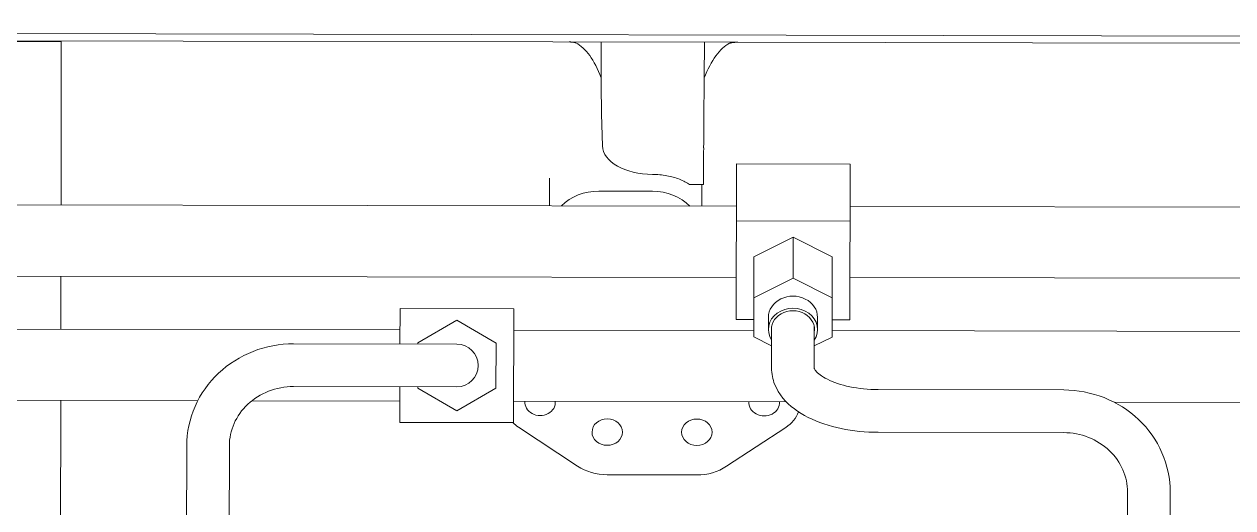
# Model space of a CAD drawing. Extents: x 766778 to 845620, y 133762 to 209800.
# Drawn here: x 785565.8 to 785835.6, y 191185.5 to 191293.3 of the extents above; entities that cross this region are included whole.
import ezdxf

# ---------------------------------------------------------------- set-up
doc = ezdxf.new("R2010")
doc.units = 0
doc.header["$MEASUREMENT"] = 0
doc.layers.get('0').update_dxf_attribs({"color": 1, "linetype": 'CONTINUOUS'})
doc.layers.add('LA-4748_SHOWN', color=2, linetype='CONTINUOUS', lineweight=53)

# ---------------------------------------------------------------- blocks, each defined once
blk = doc.blocks.new('ENGINE')
at = {"layer": 'LA-4748_SHOWN', "color": 252, "lineweight": 5}
for p, q in [((943551.65, 205991.11), (945316.13, 205981.2)), ((944511.05, 205984.07), (944677.03, 205983.19)), ((944511.05, 205983.98), (944526.05, 205983.9)), ((944511.05, 205983.93), (944526.05, 205983.85)), ((944525.86, 205947.43), (944526.05, 205983.9)), ((944639.45, 205983.39), (944639.36, 205983.39)), ((944639.53, 205983.38), (944639.45, 205983.39)), ((944639.62, 205983.38), (944639.53, 205983.38)), ((944639.7, 205983.38), (944639.62, 205983.38)), ((944639.78, 205983.37), (944639.7, 205983.38)), ((944639.86, 205983.36), (944639.78, 205983.37)), ((944639.94, 205983.36), (944639.86, 205983.36)), ((944640.02, 205983.35), (944639.94, 205983.36)), ((944640.09, 205983.34), (944640.02, 205983.35)), ((944640.17, 205983.33), (944640.09, 205983.34)), ((944640.24, 205983.33), (944640.17, 205983.33)), ((944640.3, 205983.32), (944640.24, 205983.33)), ((944640.37, 205983.31), (944640.3, 205983.32)), ((944640.43, 205983.3), (944640.37, 205983.31)), ((944640.49, 205983.28), (944640.43, 205983.3)), ((944640.55, 205983.27), (944640.49, 205983.28)), ((944640.6, 205983.26), (944640.55, 205983.27)), ((944640.65, 205983.25), (944640.6, 205983.26)), ((944640.7, 205983.23), (944640.65, 205983.25)), ((944640.75, 205983.22), (944640.7, 205983.23)), ((944640.79, 205983.2), (944640.75, 205983.22)), ((944640.83, 205983.19), (944640.79, 205983.2)), ((944640.87, 205983.17), (944640.83, 205983.19)), ((944640.91, 205983.16), (944640.87, 205983.17)), ((944646.53, 205983.35), (944646.49, 205975.37)), ((944669.57, 205983.23), (944669.53, 205975.25)), ((944675.22, 205982.99), (944675.18, 205982.97)), ((944675.27, 205983.01), (944675.22, 205982.99)), ((944675.32, 205983.02), (944675.27, 205983.01)), ((944675.37, 205983.04), (944675.32, 205983.02)), ((944675.43, 205983.06), (944675.37, 205983.04)), ((944675.48, 205983.07), (944675.43, 205983.06)), ((944675.55, 205983.08), (944675.48, 205983.07)), ((944675.61, 205983.1), (944675.55, 205983.08)), ((944675.68, 205983.11), (944675.61, 205983.1)), ((944675.75, 205983.12), (944675.68, 205983.11)), ((944675.83, 205983.13), (944675.75, 205983.12)), ((944675.91, 205983.14), (944675.83, 205983.13)), ((944675.99, 205983.15), (944675.91, 205983.14)), ((944676.08, 205983.16), (944675.99, 205983.15)), ((944676.17, 205983.16), (944676.08, 205983.16)), ((944676.26, 205983.17), (944676.17, 205983.16)), ((944676.36, 205983.18), (944676.26, 205983.17)), ((944676.45, 205983.18), (944676.36, 205983.18)), ((944676.55, 205983.19), (944676.45, 205983.18)), ((944676.64, 205983.19), (944676.55, 205983.19)), ((944676.74, 205983.19), (944676.64, 205983.19)), ((944676.84, 205983.19), (944676.74, 205983.19)), ((944676.93, 205983.19), (944676.84, 205983.19)), ((944677.03, 205983.19), (944676.93, 205983.19)), ((944677.03, 205983.19), (944742.82, 205982.85)), ((944742.82, 205982.85), (945050.34, 205981.23)), ((944646.72, 205960.19), (944646.54, 205967.22)), ((944669.33, 205959.68), (944669.33, 205959.33)), ((944669.32, 205957.89), (944669.31, 205957.53)), ((944669.31, 205957.53), (944669.31, 205957.18)), ((944669.31, 205957.18), (944669.31, 205956.83)), ((944669.33, 205959.33), (944669.32, 205958.97)), ((944669.32, 205958.97), (944669.32, 205958.61)), ((944669.32, 205958.61), (944669.32, 205958.25)), ((944669.32, 205958.25), (944669.32, 205957.89)), ((944669.3, 205955.1), (944669.29, 205954.76)), ((944669.29, 205954.76), (944669.29, 205954.42)), ((944669.29, 205954.42), (944669.29, 205954.08)), ((944669.31, 205956.47), (944669.3, 205956.12)), ((944669.3, 205956.12), (944669.3, 205955.78)), ((944669.3, 205955.78), (944669.3, 205955.43)), ((944669.3, 205955.43), (944669.3, 205955.1)), ((944669.31, 205956.83), (944669.31, 205956.47)), ((944676.43, 205921.35), (944676.61, 205956.04)), ((944676.61, 205956.04), (944702.01, 205955.91)), ((944701.82, 205921.21), (944702.01, 205955.91)), ((944634.85, 205946.85), (944634.89, 205953.03)), ((944658.29, 205953.77), (944657.9, 205953.77)), ((944658.68, 205953.75), (944658.29, 205953.77)), ((944659.09, 205953.73), (944658.68, 205953.75)), ((944659.49, 205953.7), (944659.09, 205953.73)), ((944659.9, 205953.65), (944659.49, 205953.7)), ((944660.3, 205953.6), (944659.9, 205953.65)), ((944660.7, 205953.54), (944660.3, 205953.6)), ((944661.09, 205953.48), (944660.7, 205953.54)), ((944661.46, 205953.41), (944661.09, 205953.48)), ((944661.82, 205953.33), (944661.46, 205953.41)), ((944662.17, 205953.24), (944661.82, 205953.33)), ((944662.52, 205953.15), (944662.17, 205953.24)), ((944662.87, 205953.05), (944662.52, 205953.15)), ((944663.21, 205952.94), (944662.87, 205953.05)), ((944663.55, 205952.82), (944663.21, 205952.94)), ((944663.89, 205952.69), (944663.55, 205952.82)), ((944664.21, 205952.56), (944663.89, 205952.69)), ((944664.53, 205952.42), (944664.21, 205952.56)), ((944664.84, 205952.28), (944664.53, 205952.42)), ((944665.13, 205952.13), (944664.84, 205952.28)), ((944665.41, 205951.98), (944665.13, 205952.13)), ((944665.68, 205951.82), (944665.41, 205951.98)), ((944665.93, 205951.66), (944665.68, 205951.82)), ((944666.17, 205951.5), (944665.93, 205951.66)), ((944669.29, 205954.08), (944669.29, 205953.75)), ((944669.29, 205953.75), (944669.29, 205953.41)), ((944669.29, 205953.41), (944669.29, 205953.08)), ((944669.29, 205953.08), (944669.29, 205952.75)), ((944669.29, 205952.75), (944669.29, 205952.42)), ((944669.29, 205952.42), (944669.29, 205952.1)), ((944669.29, 205952.1), (944669.29, 205951.79)), ((944669.29, 205951.79), (944669.29, 205951.48)), ((944645.87, 205950.08), (944657.88, 205950.02)), ((944666.17, 205951.5), (944669.29, 205951.48)), ((944668.86, 205946.68), (944668.89, 205951.49)), ((944676.56, 205946.63), (944431.96, 205947.92)), ((944946.55, 205945.21), (944701.96, 205946.5)), ((944676.54, 205943.34), (944701.94, 205943.21)), ((944689.22, 205939.66), (944680.47, 205935.34)), ((944689.22, 205939.66), (944689.17, 205930.51)), ((944697.93, 205935.25), (944689.22, 205939.66)), ((944680.37, 205917.46), (944680.47, 205935.34)), ((944697.83, 205917.37), (944697.93, 205935.25)), ((944676.47, 205930.76), (944431.88, 205932.04)), ((944525.71, 205919.72), (944525.78, 205931.55)), ((944689.17, 205930.51), (944680.42, 205926.19)), ((944697.88, 205926.1), (944689.17, 205930.51)), ((944946.47, 205929.33), (944701.87, 205930.62)), ((944601.44, 205924.08), (944601.4, 205916.14)), ((944601.44, 205924.08), (944626.84, 205923.94)), ((944626.84, 205923.94), (944626.7, 205898.54)), ((944601.41, 205919.32), (944427.85, 205920.23)), ((944614.12, 205921.39), (944605.37, 205916.4)), ((944622.83, 205916.3), (944614.12, 205921.39)), ((944680.38, 205918.9), (944626.81, 205919.18)), ((944676.43, 205921.35), (944680.4, 205921.33)), ((944683.63, 205919.11), (944683.64, 205921.81)), ((944684.36, 205919.79), (944684.31, 205910.5)), ((944693.88, 205919.74), (944693.83, 205910.45)), ((944694.6, 205919.05), (944694.61, 205921.75)), ((944697.86, 205921.23), (944701.82, 205921.21)), ((944680.37, 205917.46), (944684.33, 205915.45)), ((944693.85, 205915.4), (944697.83, 205917.37)), ((944871.41, 205917.9), (944697.84, 205918.81)), ((944567.55, 205914.17), (944566.51, 205913.68)), ((944568.61, 205914.61), (944567.55, 205914.17)), ((944569.7, 205915), (944568.61, 205914.61)), ((944570.8, 205915.34), (944569.7, 205915)), ((944571.92, 205915.62), (944570.8, 205915.34)), ((944573.05, 205915.86), (944571.92, 205915.62)), ((944574.19, 205916.04), (944573.05, 205915.86)), ((944575.34, 205916.17), (944574.19, 205916.04)), ((944576.49, 205916.24), (944575.34, 205916.17)), ((944577.65, 205916.26), (944576.49, 205916.24)), ((944577.65, 205916.26), (944614.1, 205916.07)), ((944605.37, 205916.4), (944605.37, 205916.12)), ((944622.78, 205906.22), (944622.83, 205916.3)), ((944562.62, 205911.25), (944561.73, 205910.53)), ((944563.54, 205911.93), (944562.62, 205911.25)), ((944564.5, 205912.56), (944563.54, 205911.93)), ((944565.49, 205913.14), (944564.5, 205912.56)), ((944566.51, 205913.68), (944565.49, 205913.14)), ((944560.06, 205908.97), (944559.28, 205908.13)), ((944560.87, 205909.77), (944560.06, 205908.97)), ((944561.73, 205910.53), (944560.87, 205909.77)), ((944684.31, 205910.5), (944684.32, 205910.03)), ((944684.32, 205910.03), (944684.35, 205909.56)), ((944684.35, 205909.56), (944684.41, 205909.1)), ((944684.41, 205909.1), (944684.48, 205908.64)), ((944684.48, 205908.64), (944684.58, 205908.19)), ((944693.83, 205910.45), (944693.83, 205910.43)), ((944693.83, 205910.43), (944693.83, 205910.39)), ((944693.83, 205910.39), (944693.85, 205910.34)), ((944693.85, 205910.34), (944693.89, 205910.26)), ((944693.89, 205910.26), (944693.96, 205910.15)), ((944693.96, 205910.15), (944694.05, 205910.01)), ((944694.05, 205910.01), (944694.18, 205909.84)), ((944694.18, 205909.84), (944694.35, 205909.64)), ((944694.35, 205909.64), (944694.57, 205909.43)), ((944694.57, 205909.43), (944694.82, 205909.2)), ((944694.82, 205909.2), (944695.12, 205908.96)), ((944695.12, 205908.96), (944695.47, 205908.71)), ((944695.47, 205908.71), (944695.86, 205908.46)), ((944695.86, 205908.46), (944696.29, 205908.21)), ((944557.87, 205906.34), (944557.23, 205905.4)), ((944558.55, 205907.26), (944557.87, 205906.34)), ((944559.28, 205908.13), (944558.55, 205907.26)), ((944572.04, 205905.73), (944571.39, 205905.46)), ((944572.7, 205905.97), (944572.04, 205905.73)), ((944573.38, 205906.17), (944572.7, 205905.97)), ((944574.06, 205906.35), (944573.38, 205906.17)), ((944574.76, 205906.49), (944574.06, 205906.35)), ((944575.46, 205906.6), (944574.76, 205906.49)), ((944576.17, 205906.68), (944575.46, 205906.6)), ((944576.88, 205906.73), (944576.17, 205906.68)), ((944577.6, 205906.74), (944576.88, 205906.73)), ((944577.6, 205906.74), (944614.05, 205906.55)), ((944601.35, 205906.62), (944601.31, 205898.68)), ((944605.32, 205906.6), (944605.32, 205906.32)), ((944605.32, 205906.32), (944614.02, 205901.23)), ((944614.02, 205901.23), (944622.78, 205906.22)), ((944684.58, 205908.19), (944684.7, 205907.74)), ((944684.7, 205907.74), (944684.84, 205907.31)), ((944684.84, 205907.31), (944684.99, 205906.88)), ((944684.99, 205906.88), (944685.36, 205906.05)), ((944685.36, 205906.05), (944685.79, 205905.26)), ((944696.29, 205908.21), (944696.76, 205907.95)), ((944696.76, 205907.95), (944697.28, 205907.71)), ((944697.28, 205907.71), (944697.82, 205907.47)), ((944697.82, 205907.47), (944698.41, 205907.24)), ((944698.41, 205907.24), (944699.03, 205907.01)), ((944699.03, 205907.01), (944699.67, 205906.81)), ((944699.67, 205906.81), (944700.35, 205906.61)), ((944700.35, 205906.61), (944701.05, 205906.43)), ((944701.05, 205906.43), (944701.77, 205906.27)), ((944701.77, 205906.27), (944702.52, 205906.12)), ((944702.52, 205906.12), (944703.28, 205905.99)), ((944703.28, 205905.99), (944704.06, 205905.88)), ((944704.06, 205905.88), (944704.85, 205905.78)), ((944704.85, 205905.78), (944705.65, 205905.71)), ((944705.65, 205905.71), (944706.46, 205905.66)), ((944556.23, 205903.67), (944490.79, 205904.02)), ((944525.45, 205869.1), (944525.63, 205903.84)), ((944556.1, 205903.43), (944555.61, 205902.4)), ((944556.64, 205904.43), (944556.1, 205903.43)), ((944557.23, 205905.4), (944556.64, 205904.43)), ((944567.88, 205903.27), (944567.38, 205902.82)), ((944568.41, 205903.7), (944567.88, 205903.27)), ((944601.33, 205903.44), (944568.3, 205903.61)), ((944568.97, 205904.1), (944568.41, 205903.7)), ((944569.54, 205904.48), (944568.97, 205904.1)), ((944570.14, 205904.84), (944569.54, 205904.48)), ((944570.76, 205905.16), (944570.14, 205904.84)), ((944571.39, 205905.46), (944570.76, 205905.16)), ((944687.55, 205902.98), (944626.73, 205903.3)), ((944685.79, 205905.26), (944686.28, 205904.51)), ((944686.28, 205904.51), (944686.82, 205903.8)), ((944686.82, 205903.8), (944687.4, 205903.14)), ((944687.4, 205903.14), (944688.02, 205902.51)), ((944706.46, 205905.66), (944707.28, 205905.62)), ((944707.28, 205905.62), (944708.09, 205905.61)), ((944708.09, 205905.61), (944749.49, 205905.39)), ((944749.49, 205905.39), (944750.65, 205905.36)), ((944750.65, 205905.36), (944751.8, 205905.27)), ((944751.8, 205905.27), (944752.95, 205905.13)), ((944752.95, 205905.13), (944754.09, 205904.94)), ((944754.09, 205904.94), (944755.21, 205904.69)), ((944755.21, 205904.69), (944756.33, 205904.39)), ((944756.33, 205904.39), (944757.43, 205904.04)), ((944757.43, 205904.04), (944758.51, 205903.64)), ((944758.51, 205903.64), (944759.57, 205903.19)), ((944759.57, 205903.19), (944760.61, 205902.69)), ((944555.18, 205901.36), (944554.8, 205900.29)), ((944555.61, 205902.4), (944555.18, 205901.36)), ((944565.61, 205900.81), (944565.24, 205900.26)), ((944566.01, 205901.34), (944565.61, 205900.81)), ((944566.44, 205901.85), (944566.01, 205901.34)), ((944566.9, 205902.35), (944566.44, 205901.85)), ((944567.38, 205902.82), (944566.9, 205902.35)), ((944688.02, 205902.51), (944688.68, 205901.92)), ((944688.68, 205901.92), (944689.38, 205901.37)), ((944689.38, 205901.37), (944690.1, 205900.84)), ((944690.1, 205900.84), (944690.86, 205900.35)), ((944690.86, 205900.35), (944691.65, 205899.89)), ((944760.61, 205902.69), (944761.62, 205902.14)), ((944826.22, 205902.25), (944760.79, 205902.6)), ((944761.62, 205902.14), (944762.6, 205901.55)), ((944762.6, 205901.55), (944763.55, 205900.91)), ((944763.55, 205900.91), (944764.47, 205900.22)), ((944554.21, 205898.1), (944554, 205896.99)), ((944554.48, 205899.2), (944554.21, 205898.1)), ((944554.8, 205900.29), (944554.48, 205899.2)), ((944564.07, 205897.94), (944563.85, 205897.33)), ((944564.31, 205898.54), (944564.07, 205897.94)), ((944564.59, 205899.13), (944564.31, 205898.54)), ((944564.9, 205899.7), (944564.59, 205899.13)), ((944565.24, 205900.26), (944564.9, 205899.7)), ((944601.31, 205898.68), (944626.7, 205898.54)), ((944691.65, 205899.89), (944692.46, 205899.46)), ((944692.46, 205899.46), (944693.3, 205899.06)), ((944693.3, 205899.06), (944694.16, 205898.68)), ((944694.16, 205898.68), (944695.05, 205898.33)), ((944695.05, 205898.33), (944695.96, 205898)), ((944695.96, 205898), (944696.89, 205897.7)), ((944696.89, 205897.7), (944697.84, 205897.43)), ((944764.47, 205900.22), (944765.35, 205899.49)), ((944765.35, 205899.49), (944766.2, 205898.72)), ((944766.2, 205898.72), (944767, 205897.91)), ((944767, 205897.91), (944767.77, 205897.07)), ((944553.85, 205895.87), (944553.75, 205894.74)), ((944554, 205896.99), (944553.85, 205895.87)), ((944563.4, 205895.47), (944563.31, 205894.83)), ((944563.52, 205896.09), (944563.4, 205895.47)), ((944563.67, 205896.72), (944563.52, 205896.09)), ((944563.85, 205897.33), (944563.67, 205896.72)), ((944627.76, 205897.54), (944640.91, 205888.8)), ((944674.2, 205888.62), (944687.44, 205897.22)), ((944697.84, 205897.43), (944698.81, 205897.18)), ((944698.81, 205897.18), (944699.79, 205896.95)), ((944699.79, 205896.95), (944700.79, 205896.76)), ((944700.79, 205896.76), (944701.8, 205896.58)), ((944701.8, 205896.58), (944702.82, 205896.44)), ((944702.82, 205896.44), (944703.86, 205896.32)), ((944703.86, 205896.32), (944704.9, 205896.22)), ((944704.9, 205896.22), (944705.94, 205896.15)), ((944705.94, 205896.15), (944706.99, 205896.11)), ((944706.99, 205896.11), (944708.04, 205896.09)), ((944708.04, 205896.09), (944749.44, 205895.87)), ((944749.44, 205895.87), (944750.16, 205895.85)), ((944750.16, 205895.85), (944750.87, 205895.8)), ((944750.87, 205895.8), (944751.58, 205895.71)), ((944751.58, 205895.71), (944752.28, 205895.59)), ((944752.28, 205895.59), (944752.97, 205895.44)), ((944752.97, 205895.44), (944753.66, 205895.26)), ((944753.66, 205895.26), (944754.33, 205895.04)), ((944754.33, 205895.04), (944754.99, 205894.8)), ((944767.77, 205897.07), (944768.49, 205896.18)), ((944768.49, 205896.18), (944769.17, 205895.27)), ((944769.17, 205895.27), (944769.79, 205894.32)), ((944552.92, 205741.26), (944553.72, 205893.61)), ((944553.75, 205894.74), (944553.72, 205893.61)), ((944562.75, 205800.47), (944563.24, 205893.56)), ((944563.26, 205894.2), (944563.24, 205893.56)), ((944563.31, 205894.83), (944563.26, 205894.2)), ((944754.99, 205894.8), (944755.64, 205894.52)), ((944755.64, 205894.52), (944756.27, 205894.22)), ((944756.27, 205894.22), (944756.88, 205893.89)), ((944756.88, 205893.89), (944757.47, 205893.53)), ((944757.47, 205893.53), (944758.04, 205893.14)), ((944758.04, 205893.14), (944758.59, 205892.73)), ((944758.59, 205892.73), (944759.12, 205892.3)), ((944759.12, 205892.3), (944759.62, 205891.84)), ((944769.79, 205894.32), (944770.37, 205893.34)), ((944770.37, 205893.34), (944770.9, 205892.33)), ((944770.9, 205892.33), (944771.38, 205891.3)), ((944759.62, 205891.84), (944760.1, 205891.36)), ((944760.1, 205891.36), (944760.55, 205890.86)), ((944760.55, 205890.86), (944760.97, 205890.35)), ((944760.97, 205890.35), (944761.36, 205889.81)), ((944761.36, 205889.81), (944761.73, 205889.26)), ((944771.38, 205891.3), (944771.8, 205890.25)), ((944771.8, 205890.25), (944772.17, 205889.18)), ((944647.54, 205886.83), (944667.55, 205886.72)), ((944761.73, 205889.26), (944762.06, 205888.7)), ((944762.06, 205888.7), (944762.37, 205888.12)), ((944762.37, 205888.12), (944762.64, 205887.53)), ((944762.64, 205887.53), (944762.88, 205886.93)), ((944762.88, 205886.93), (944763.09, 205886.32)), ((944772.17, 205889.18), (944772.48, 205888.09)), ((944772.48, 205888.09), (944772.74, 205886.99)), ((944772.74, 205886.99), (944772.94, 205885.87)), ((944763.09, 205886.32), (944763.27, 205885.7)), ((944763.27, 205885.7), (944763.41, 205885.07)), ((944763.41, 205885.07), (944763.52, 205884.45)), ((944763.52, 205884.45), (944763.6, 205883.81)), ((944772.94, 205885.87), (944773.08, 205884.75)), ((944773.08, 205884.75), (944773.16, 205883.62)), ((944763.23, 205799.42), (944763.66, 205882.54)), ((944763.6, 205883.81), (944763.65, 205883.18)), ((944763.65, 205883.18), (944763.66, 205882.54)), ((944772.45, 205743.89), (944773.18, 205882.49)), ((944773.16, 205883.62), (944773.18, 205882.49))]:
    blk.add_line(p, q, dxfattribs=at)
blk.add_arc((944614.07, 205911.31), 4.76, 269.6986, 89.6986, dxfattribs=at)
for centre, major_axis, ratio, start_param, end_param in [((944638.57, 205958.23), (-0.13, -25.5), 0.415917, 2.310339, 2.931625), ((944677.27, 205958.02), (0.13, 25.5), 0.415922, 0.210896, 0.831248), ((944646.07, 205958.19), (-0.13, -25.5), 0.017456, 1.973258, 2.310339), ((944669.76, 205958.06), (0.13, 25.5), 0.017456, 0.831248, 1.507317), ((944646.57, 205968.96), (0.01, 2), 0.017456, 1.973258, 2.617994), ((944657.93, 205960.24), (-11.21, 0.06), 0.57735, 0.017453, 1.571275), ((944645.82, 205940.56), (11, -0.06), 0.866025, 1.57079, 2.427362), ((944657.83, 205940.49), (11, -0.06), 0.866025, 0.714231, 1.570787), ((944689.13, 205921.78), (5.48, -0.03), 0.866025, 0, 3.141593), ((944689.11, 205919.08), (-5.48, 0.03), 0.866025, 2.621597, 6.803181), ((944689.11, 205919.08), (4.82, -0.03), 0.866025, 6.118857, 9.589106), ((944632.63, 205903.03), (3.4, -0.02), 0.866025, 3.058759, 6.366019), ((944682.63, 205902.77), (3.4, -0.02), 0.866025, 3.058759, 6.366019), ((944682.63, 205902.77), (8, -0.04), 0.866025, 5.361393, 5.99046), ((944632.62, 205903.03), (8, -0.04), 0.866025, 3.85208, 4.063385), ((944647.59, 205896.34), (10.99, -0.06), 0.866025, 4.063296, 4.712376), ((944667.6, 205896.24), (10.99, -0.06), 0.866025, 4.712389, 5.361496)]:
    blk.add_ellipse(centre, major_axis=major_axis, ratio=ratio, start_param=start_param, end_param=end_param, dxfattribs=at)
for centre in [(944647.59, 205896.35), (944667.59, 205896.25)]:
    blk.add_ellipse(centre, major_axis=(-3.4, 0.02), ratio=0.866025, dxfattribs=at)

msp = doc.modelspace()

# ---------------------------------------------------------------- block references
at = {"color": 7, "linetype": 'Continuous', "rotation": 0.1984573570547499}
msp.add_blockref('ENGINE', (-158232.80366, -17964.77499), dxfattribs=at)

doc.saveas('drawing.dxf')
